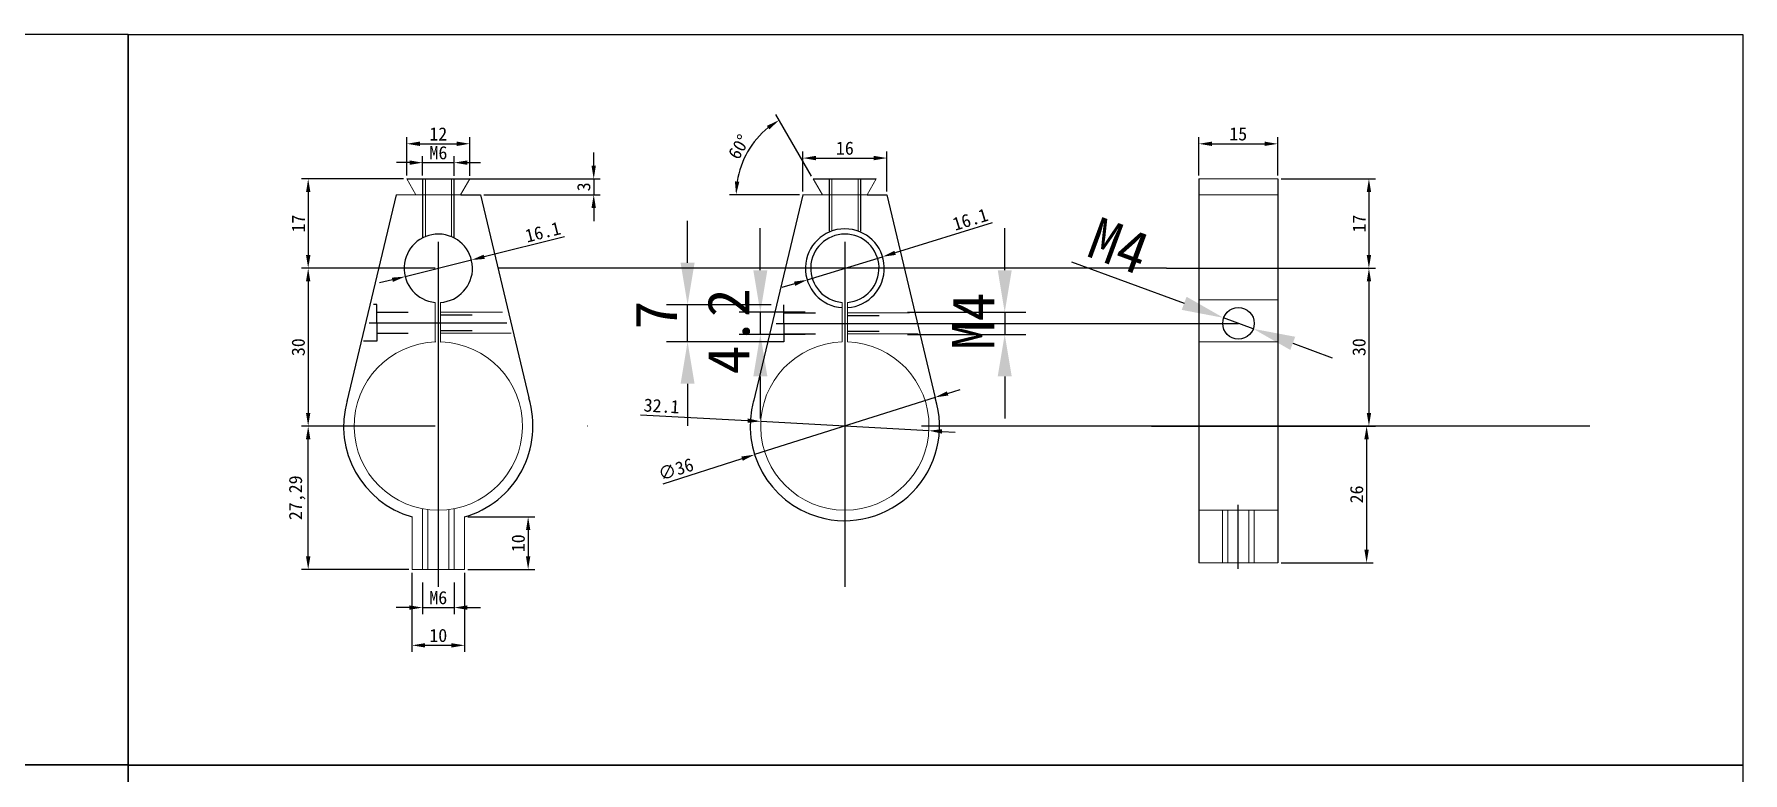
# Model space of a CAD drawing. Header units: millimetres. Extents: x 1443 to 3417, y 283 to 1662.
# Drawn here: x 2538.9 to 2863.7, y 1263.7 to 1404.1 of the extents above; entities that cross this region are included whole.
import ezdxf

# ---------------------------------------------------------------- set-up
doc = ezdxf.new("R2010")
doc.units = ezdxf.units.MM
doc.linetypes.add('ACAD_ISO03W100', pattern=[30, 12, -18])
doc.linetypes.add('DASHDOTX3', pattern=[508, 254, -127, 0, -127])
doc.layers.get('Defpoints').update_dxf_attribs({"color": 6})
doc.layers.add('中线', color=1, linetype='DASHDOTX3')
doc.layers.add('虚线', color=2, linetype='ACAD_ISO03W100')
doc.layers.add('实线', color=7, linetype='Continuous', lineweight=20)
doc.layers.add('实线2', color=5, linetype='Continuous', lineweight=20)
doc.styles.get("Standard").update_dxf_attribs({"font": 'SimSun.ttf'})
doc.dimstyles.new('ISO-25', dxfattribs={"dimtxt": 2.5, "dimasz": 2.5, "dimexe": 1.25, "dimexo": 0.625, "dimtad": 1, "dimtxsty": 'Standard', "dimcen": 2.5, "dimadec": 0, "dimazin": 0, "dimtfac": 1, "dimtmove": 0, "dimatfit": 3, "dimfxl": 1, "dimarcsym": 0})
doc.dimstyles.new('大尺寸', dxfattribs={"dimtxt": 8, "dimasz": 8, "dimexe": 4, "dimexo": 2, "dimgap": 2, "dimtad": 1, "dimdsep": 46, "dimtxsty": 'Standard', "dimcen": 8, "dimadec": 0, "dimazin": 0, "dimtfac": 1, "dimtmove": 0, "dimatfit": 3, "dimfxl": 1, "dimarcsym": 0})

# ---------------------------------------------------------------- blocks, each defined once
blk = doc.blocks.new('*D34')
at = {"layer": 'Defpoints', "color": 0}
for p in [(2621.75, 1383.29), (2609.75, 1376.61), (2621.75, 1376.59)]:
    blk.add_point(p, dxfattribs=at)
at = {"layer": '实线', "color": 0, "lineweight": -2}
for p, q in [((2609.75, 1377.24), (2609.75, 1384.54)), ((2621.75, 1377.22), (2621.75, 1384.54)), ((2612.25, 1383.29), (2619.25, 1383.29))]:
    blk.add_line(p, q, dxfattribs=at)
at = {"layer": '实线', "color": 0}
for points in [[(2612.25, 1383.71), (2612.25, 1382.87), (2609.75, 1383.29)], [(2619.25, 1383.71), (2619.25, 1382.87), (2621.75, 1383.29)]]:
    blk.add_solid(points, dxfattribs=at)
at = {"layer": '实线', "color": 0, "insert": (2615.75, 1385.16), "char_height": 2.5, "attachment_point": 5}
blk.add_mtext('12', dxfattribs=at)
blk = doc.blocks.new('*D35')
at = {"layer": 'Defpoints', "color": 0}
for p in [(2622.06, 1361.19), (2609.45, 1358.03)]:
    blk.add_point(p, dxfattribs=at)
at = {"layer": '实线', "color": 0, "lineweight": -2, "ltscale": 0.5}
for p, q in [((2639.77, 1365.62), (2624.49, 1361.79)), ((2609.45, 1358.03), (2622.06, 1361.19)), ((2607.02, 1357.43), (2604.6, 1356.82))]:
    blk.add_line(p, q, dxfattribs=at)
at = {"layer": '实线', "color": 0}
for points in [[(2624.38, 1362.2), (2624.59, 1361.39), (2622.06, 1361.19)], [(2607.12, 1357.02), (2606.92, 1357.83), (2609.45, 1358.03)]]:
    blk.add_solid(points, dxfattribs=at)
at = {"layer": '实线', "color": 0, "lineweight": -3, "insert": (2635.63, 1366.51), "char_height": 2.5, "attachment_point": 5, "rotation": 14.0447}
blk.add_mtext('16.1', dxfattribs=at)
blk = doc.blocks.new('*D36')
at = {"color": 0, "linetype": 'DASHDOTX3', "lineweight": -2}
for p, q in [((2615.13, 1359.61), (2589.77, 1359.61)), ((2591.02, 1357.11), (2591.02, 1332.11)), ((2615.13, 1329.61), (2589.77, 1329.61))]:
    blk.add_line(p, q, dxfattribs=at)
at = {"color": 0, "linetype": 'DASHDOTX3'}
for points in [[(2590.6, 1357.11), (2591.43, 1357.11), (2591.02, 1359.61)], [(2590.6, 1332.11), (2591.43, 1332.11), (2591.02, 1329.61)]]:
    blk.add_solid(points, dxfattribs=at)
at = {"layer": 'Defpoints', "color": 0, "linetype": 'DASHDOTX3'}
for p in [(2615.75, 1359.61), (2591.02, 1329.61), (2615.75, 1329.61)]:
    blk.add_point(p, dxfattribs=at)
at = {"color": 0, "linetype": 'DASHDOTX3', "insert": (2589.14, 1344.61), "char_height": 2.5, "attachment_point": 5, "rotation": 90}
blk.add_mtext('30', dxfattribs=at)
blk = doc.blocks.new('*D37')
at = {"color": 0, "linetype": 'DASHDOTX3', "lineweight": -2}
for p, q in [((2615.13, 1329.61), (2589.77, 1329.61)), ((2591.02, 1304.82), (2591.02, 1327.11)), ((2610.13, 1302.32), (2589.77, 1302.32))]:
    blk.add_line(p, q, dxfattribs=at)
at = {"color": 0, "linetype": 'DASHDOTX3'}
for points in [[(2590.6, 1327.11), (2591.43, 1327.11), (2591.02, 1329.61)], [(2590.6, 1304.82), (2591.43, 1304.82), (2591.02, 1302.32)]]:
    blk.add_solid(points, dxfattribs=at)
at = {"layer": 'Defpoints', "color": 0, "linetype": 'DASHDOTX3'}
for p in [(2591.02, 1329.61), (2615.75, 1329.61), (2610.75, 1302.32)]:
    blk.add_point(p, dxfattribs=at)
at = {"color": 0, "linetype": 'DASHDOTX3', "insert": (2588.93, 1315.97), "char_height": 2.5, "attachment_point": 5, "rotation": 90}
blk.add_mtext('27,29', dxfattribs=at)
blk = doc.blocks.new('*D38')
at = {"color": 0, "linetype": 'DASHDOTX3', "lineweight": -2}
for p, q in [((2645.3, 1379.11), (2645.3, 1381.61)), ((2610.38, 1376.61), (2646.55, 1376.61)), ((2645.3, 1376.61), (2645.3, 1373.6)), ((2624.4, 1373.6), (2646.55, 1373.6)), ((2645.3, 1371.1), (2645.3, 1368.6))]:
    blk.add_line(p, q, dxfattribs=at)
at = {"color": 0, "linetype": 'DASHDOTX3'}
for points in [[(2644.88, 1379.11), (2645.71, 1379.11), (2645.3, 1376.61)], [(2644.88, 1371.1), (2645.71, 1371.1), (2645.3, 1373.6)]]:
    blk.add_solid(points, dxfattribs=at)
at = {"layer": 'Defpoints', "color": 0, "linetype": 'DASHDOTX3'}
for p in [(2609.75, 1376.61), (2623.78, 1373.6), (2645.3, 1373.6)]:
    blk.add_point(p, dxfattribs=at)
at = {"color": 0, "linetype": 'DASHDOTX3', "insert": (2643.42, 1375.1), "char_height": 2.5, "attachment_point": 5, "rotation": 90}
blk.add_mtext('3', dxfattribs=at)
blk = doc.blocks.new('*D39')
at = {"color": 0, "linetype": 'DASHDOTX3', "lineweight": -2}
for p, q in [((2612.78, 1377.23), (2612.78, 1380.95)), ((2618.77, 1377.22), (2618.77, 1380.95)), ((2610.28, 1379.7), (2607.78, 1379.7)), ((2612.78, 1379.7), (2618.77, 1379.7)), ((2621.27, 1379.7), (2623.77, 1379.7))]:
    blk.add_line(p, q, dxfattribs=at)
at = {"color": 0, "linetype": 'DASHDOTX3'}
for points in [[(2610.28, 1380.12), (2610.28, 1379.28), (2612.78, 1379.7)], [(2621.27, 1380.12), (2621.27, 1379.28), (2618.77, 1379.7)]]:
    blk.add_solid(points, dxfattribs=at)
at = {"layer": 'Defpoints', "color": 0, "linetype": 'DASHDOTX3'}
for p in [(2618.77, 1379.7), (2612.78, 1376.6), (2618.77, 1376.59)]:
    blk.add_point(p, dxfattribs=at)
at = {"color": 0, "linetype": 'DASHDOTX3', "insert": (2615.78, 1381.57), "char_height": 2.5, "attachment_point": 5}
blk.add_mtext('M6', dxfattribs=at)
blk = doc.blocks.new('*D40')
at = {"color": 0, "linetype": 'DASHDOTX3', "lineweight": -2}
for p, q in [((2612.75, 1299.87), (2612.75, 1293.84)), ((2618.75, 1299.87), (2618.75, 1293.84)), ((2610.25, 1295.09), (2607.75, 1295.09)), ((2612.75, 1295.09), (2618.75, 1295.09)), ((2621.25, 1295.09), (2623.75, 1295.09))]:
    blk.add_line(p, q, dxfattribs=at)
at = {"color": 0, "linetype": 'DASHDOTX3'}
for points in [[(2610.25, 1295.5), (2610.25, 1294.67), (2612.75, 1295.09)], [(2621.25, 1295.5), (2621.25, 1294.67), (2618.75, 1295.09)]]:
    blk.add_solid(points, dxfattribs=at)
at = {"layer": 'Defpoints', "color": 0, "linetype": 'DASHDOTX3'}
for p in [(2612.75, 1300.5), (2618.75, 1300.5), (2618.75, 1295.09)]:
    blk.add_point(p, dxfattribs=at)
at = {"color": 0, "linetype": 'DASHDOTX3', "insert": (2615.75, 1296.96), "char_height": 2.5, "attachment_point": 5}
blk.add_mtext('M6', dxfattribs=at)
blk = doc.blocks.new('*D41')
at = {"color": 0, "linetype": 'DASHDOTX3', "lineweight": -2}
for p, q in [((2609.13, 1376.61), (2589.77, 1376.61)), ((2591.02, 1374.11), (2591.02, 1362.11)), ((2615.13, 1359.61), (2589.77, 1359.61))]:
    blk.add_line(p, q, dxfattribs=at)
at = {"color": 0, "linetype": 'DASHDOTX3'}
for points in [[(2590.61, 1374.11), (2591.44, 1374.11), (2591.02, 1376.61)], [(2590.61, 1362.11), (2591.44, 1362.11), (2591.02, 1359.61)]]:
    blk.add_solid(points, dxfattribs=at)
at = {"layer": 'Defpoints', "color": 0, "linetype": 'DASHDOTX3'}
for p in [(2609.75, 1376.61), (2591.02, 1359.61), (2615.75, 1359.61)]:
    blk.add_point(p, dxfattribs=at)
at = {"color": 0, "linetype": 'DASHDOTX3', "insert": (2589.15, 1368.11), "char_height": 2.5, "attachment_point": 5, "rotation": 90}
blk.add_mtext('17', dxfattribs=at)
blk = doc.blocks.new('*D42')
at = {"color": 0, "linetype": 'DASHDOTX3', "lineweight": -2}
for p, q in [((2775.95, 1376.61), (2793.91, 1376.61)), ((2792.66, 1374.11), (2792.66, 1362.11)), ((2775.95, 1359.61), (2793.91, 1359.61))]:
    blk.add_line(p, q, dxfattribs=at)
at = {"color": 0, "linetype": 'DASHDOTX3'}
for points in [[(2792.25, 1374.11), (2793.08, 1374.11), (2792.66, 1376.61)], [(2792.25, 1362.11), (2793.08, 1362.11), (2792.66, 1359.61)]]:
    blk.add_solid(points, dxfattribs=at)
at = {"layer": 'Defpoints', "color": 0, "linetype": 'DASHDOTX3'}
for p in [(2775.32, 1376.61), (2775.32, 1359.61), (2792.66, 1359.61)]:
    blk.add_point(p, dxfattribs=at)
at = {"color": 0, "linetype": 'DASHDOTX3', "insert": (2790.79, 1368.11), "char_height": 2.5, "attachment_point": 5, "rotation": 90}
blk.add_mtext('17', dxfattribs=at)
blk = doc.blocks.new('*D43')
at = {"color": 0, "linetype": 'DASHDOTX3', "lineweight": -2}
for p, q in [((2760.32, 1377.24), (2760.32, 1384.53)), ((2775.32, 1377.24), (2775.32, 1384.53)), ((2762.82, 1383.28), (2772.82, 1383.28))]:
    blk.add_line(p, q, dxfattribs=at)
at = {"color": 0, "linetype": 'DASHDOTX3'}
for points in [[(2762.82, 1383.7), (2762.82, 1382.87), (2760.32, 1383.28)], [(2772.82, 1383.7), (2772.82, 1382.87), (2775.32, 1383.28)]]:
    blk.add_solid(points, dxfattribs=at)
at = {"layer": 'Defpoints', "color": 0, "linetype": 'DASHDOTX3'}
for p in [(2775.32, 1383.28), (2760.32, 1376.61), (2775.32, 1376.61)]:
    blk.add_point(p, dxfattribs=at)
at = {"color": 0, "linetype": 'DASHDOTX3', "insert": (2767.82, 1385.16), "char_height": 2.5, "attachment_point": 5}
blk.add_mtext('15', dxfattribs=at)
blk = doc.blocks.new('*D44')
at = {"color": 0, "linetype": 'DASHDOTX3', "lineweight": -2}
for p, q in [((2775.95, 1359.61), (2793.92, 1359.61)), ((2792.67, 1357.11), (2792.67, 1332.11)), ((2775.95, 1329.61), (2793.92, 1329.61))]:
    blk.add_line(p, q, dxfattribs=at)
at = {"color": 0, "linetype": 'DASHDOTX3'}
for points in [[(2792.25, 1357.11), (2793.08, 1357.11), (2792.67, 1359.61)], [(2792.25, 1332.11), (2793.08, 1332.11), (2792.67, 1329.61)]]:
    blk.add_solid(points, dxfattribs=at)
at = {"layer": 'Defpoints', "color": 0, "linetype": 'DASHDOTX3'}
for p in [(2775.32, 1359.61), (2775.32, 1329.61), (2792.67, 1329.61)]:
    blk.add_point(p, dxfattribs=at)
at = {"color": 0, "linetype": 'DASHDOTX3', "insert": (2790.79, 1344.61), "char_height": 2.5, "attachment_point": 5, "rotation": 90}
blk.add_mtext('30', dxfattribs=at)
blk = doc.blocks.new('*D178')
at = {"color": 0, "lineweight": -2}
for p, q in [((2775.95, 1329.61), (2793.47, 1329.61)), ((2792.22, 1327.11), (2792.22, 1306.11)), ((2775.95, 1303.61), (2793.47, 1303.61))]:
    blk.add_line(p, q, dxfattribs=at)
at = {"color": 0}
for points in [[(2791.8, 1327.11), (2792.64, 1327.11), (2792.22, 1329.61)], [(2791.8, 1306.11), (2792.64, 1306.11), (2792.22, 1303.61)]]:
    blk.add_solid(points, dxfattribs=at)
at = {"layer": 'Defpoints', "color": 0}
for p in [(2775.32, 1329.61), (2775.32, 1303.61), (2792.22, 1303.61)]:
    blk.add_point(p, dxfattribs=at)
at = {"color": 0, "insert": (2790.34, 1316.61), "char_height": 2.5, "attachment_point": 5, "rotation": 90}
blk.add_mtext('26', dxfattribs=at)
blk = doc.blocks.new('*D312')
at = {"color": 0, "lineweight": -2}
for p, q in [((2610.75, 1301.7), (2610.75, 1286.66)), ((2620.75, 1301.7), (2620.75, 1286.66)), ((2613.25, 1287.91), (2618.25, 1287.91))]:
    blk.add_line(p, q, dxfattribs=at)
at = {"color": 0}
for points in [[(2613.25, 1288.32), (2613.25, 1287.49), (2610.75, 1287.91)], [(2618.25, 1288.32), (2618.25, 1287.49), (2620.75, 1287.91)]]:
    blk.add_solid(points, dxfattribs=at)
at = {"layer": 'Defpoints', "color": 0}
for p in [(2610.75, 1302.32), (2620.75, 1302.32), (2620.75, 1287.91)]:
    blk.add_point(p, dxfattribs=at)
at = {"color": 0, "insert": (2615.75, 1289.78), "char_height": 2.5, "attachment_point": 5}
blk.add_mtext('10', dxfattribs=at)
blk = doc.blocks.new('*D313')
at = {"color": 0, "lineweight": -2}
for p, q in [((2686.7, 1377.15), (2679.89, 1388.86)), ((2684.41, 1373.6), (2671.11, 1373.6))]:
    blk.add_line(p, q, dxfattribs=at)
blk.add_arc((2688.77, 1373.6), 16.4, 128.9208, 171.2524, dxfattribs=at)
at = {"color": 0}
for points in [[(2678.22, 1386.7), (2678.7, 1386.02), (2680.52, 1387.78)], [(2672.97, 1376.06), (2672.14, 1376.13), (2672.36, 1373.6)]]:
    blk.add_solid(points, dxfattribs=at)
at = {"layer": 'Defpoints', "color": 0}
for p in [(2676.18, 1384.12), (2687.01, 1376.61), (2685.04, 1373.6), (2688.76, 1373.6), (2688.79, 1373.6)]:
    blk.add_point(p, dxfattribs=at)
at = {"color": 0, "insert": (2672.92, 1382.71), "char_height": 2.5, "attachment_point": 5, "rotation": 60.0866}
blk.add_mtext('60°', dxfattribs=at)
blk = doc.blocks.new('*D314')
at = {"color": 0, "lineweight": -2}
for p, q in [((2685.04, 1374.22), (2685.04, 1381.82)), ((2687.54, 1380.57), (2698.54, 1380.57)), ((2701.04, 1374.22), (2701.04, 1381.82))]:
    blk.add_line(p, q, dxfattribs=at)
at = {"color": 0}
for points in [[(2687.54, 1380.99), (2687.54, 1380.15), (2685.04, 1380.57)], [(2698.54, 1380.99), (2698.54, 1380.15), (2701.04, 1380.57)]]:
    blk.add_solid(points, dxfattribs=at)
at = {"layer": 'Defpoints', "color": 0}
for p in [(2701.04, 1380.57), (2685.04, 1373.6), (2701.04, 1373.6)]:
    blk.add_point(p, dxfattribs=at)
at = {"color": 0, "insert": (2693.04, 1382.44), "char_height": 2.5, "attachment_point": 5}
blk.add_mtext('16', dxfattribs=at)
blk = doc.blocks.new('*D315')
at = {"color": 0, "lineweight": -2}
for p, q in [((2621.38, 1312.32), (2634.08, 1312.32)), ((2632.83, 1309.82), (2632.83, 1304.82)), ((2621.38, 1302.32), (2634.08, 1302.32))]:
    blk.add_line(p, q, dxfattribs=at)
at = {"color": 0}
for points in [[(2632.42, 1309.82), (2633.25, 1309.82), (2632.83, 1312.32)], [(2632.42, 1304.82), (2633.25, 1304.82), (2632.83, 1302.32)]]:
    blk.add_solid(points, dxfattribs=at)
at = {"layer": 'Defpoints', "color": 0}
for p in [(2620.75, 1312.32), (2620.75, 1302.32), (2632.83, 1302.32)]:
    blk.add_point(p, dxfattribs=at)
at = {"color": 0, "insert": (2630.96, 1307.32), "char_height": 2.5, "attachment_point": 5, "rotation": 90}
blk.add_mtext('10', dxfattribs=at)
blk = doc.blocks.new('*D316')
at = {"color": 0, "lineweight": -2}
for p, q in [((2721.06, 1368.23), (2702.59, 1362.55)), ((2685.87, 1357.41), (2700.21, 1361.81)), ((2683.48, 1356.67), (2681.09, 1355.94))]:
    blk.add_line(p, q, dxfattribs=at)
at = {"color": 0}
for points in [[(2702.47, 1362.95), (2702.72, 1362.15), (2700.21, 1361.81)], [(2683.6, 1356.27), (2683.36, 1357.07), (2685.87, 1357.41)]]:
    blk.add_solid(points, dxfattribs=at)
at = {"layer": 'Defpoints', "color": 0}
for p in [(2700.21, 1361.81), (2685.87, 1357.41)]:
    blk.add_point(p, dxfattribs=at)
at = {"color": 0, "insert": (2716.88, 1368.9), "char_height": 2.5, "attachment_point": 5, "rotation": 17.0914}
blk.add_mtext('16.1', dxfattribs=at)
blk = doc.blocks.new('*D317')
at = {"color": 0, "lineweight": -2}
for p, q in [((2654.21, 1331.77), (2674.56, 1330.64)), ((2709.01, 1328.73), (2677.06, 1330.5)), ((2711.51, 1328.59), (2714, 1328.45))]:
    blk.add_line(p, q, dxfattribs=at)
at = {"color": 0}
for points in [[(2674.54, 1330.22), (2674.59, 1331.05), (2677.06, 1330.5)], [(2711.53, 1329), (2711.48, 1328.17), (2709.01, 1328.73)]]:
    blk.add_solid(points, dxfattribs=at)
at = {"layer": 'Defpoints', "color": 0}
for p in [(2677.06, 1330.5), (2709.01, 1328.73)]:
    blk.add_point(p, dxfattribs=at)
at = {"color": 0, "insert": (2658.2, 1333.42), "char_height": 2.5, "attachment_point": 5, "rotation": 356.8242}
blk.add_mtext('32.1', dxfattribs=at)
blk = doc.blocks.new('*D318')
at = {"color": 0, "lineweight": -2}
for p, q in [((2710.19, 1335.06), (2675.88, 1324.17)), ((2712.58, 1335.81), (2714.96, 1336.57)), ((2658.47, 1318.64), (2673.5, 1323.41))]:
    blk.add_line(p, q, dxfattribs=at)
at = {"color": 0}
for points in [[(2712.45, 1336.21), (2712.7, 1335.42), (2710.19, 1335.06)], [(2673.37, 1323.81), (2673.62, 1323.01), (2675.88, 1324.17)]]:
    blk.add_solid(points, dxfattribs=at)
at = {"layer": 'Defpoints', "color": 0}
for p in [(2710.19, 1335.06), (2675.88, 1324.17)]:
    blk.add_point(p, dxfattribs=at)
at = {"color": 0, "insert": (2660.92, 1321.38), "char_height": 2.5, "attachment_point": 5, "rotation": 17.6096}
blk.add_mtext('∅36', dxfattribs=at)
blk = doc.blocks.new('*D446')
at = {"color": 0, "lineweight": -2}
for p, q in [((2736.11, 1360.85), (2757.54, 1352.95)), ((2770.68, 1348.1), (2765.05, 1350.18)), ((2778.18, 1345.34), (2785.69, 1342.57))]:
    blk.add_line(p, q, dxfattribs=at)
at = {"color": 0}
for points in [[(2757.08, 1351.7), (2758, 1354.2), (2765.05, 1350.18)], [(2778.65, 1346.59), (2777.72, 1344.08), (2770.68, 1348.1)]]:
    blk.add_solid(points, dxfattribs=at)
at = {"layer": 'Defpoints', "color": 0}
for p in [(2765.05, 1350.18), (2770.68, 1348.1)]:
    blk.add_point(p, dxfattribs=at)
at = {"color": 0, "insert": (2745.15, 1363.91), "char_height": 8, "attachment_point": 5, "rotation": 339.7542}
blk.add_mtext('M4', dxfattribs=at)
blk = doc.blocks.new('*D560')
at = {"color": 0, "lineweight": -2}
for p, q in [((2663.14, 1360.66), (2663.14, 1368.66)), ((2679.02, 1352.66), (2659.14, 1352.66)), ((2663.14, 1345.65), (2663.14, 1352.66)), ((2679.02, 1345.65), (2659.14, 1345.65)), ((2663.14, 1337.65), (2663.14, 1329.65))]:
    blk.add_line(p, q, dxfattribs=at)
at = {"color": 0}
for points in [[(2661.81, 1360.66), (2664.47, 1360.66), (2663.14, 1352.66)], [(2664.47, 1337.65), (2661.81, 1337.65), (2663.14, 1345.65)]]:
    blk.add_solid(points, dxfattribs=at)
at = {"layer": 'Defpoints', "color": 0}
for p in [(2663.14, 1352.66), (2681.02, 1352.66), (2681.02, 1345.65)]:
    blk.add_point(p, dxfattribs=at)
at = {"color": 0, "insert": (2657.14, 1350.72), "char_height": 8, "attachment_point": 5, "rotation": 90}
blk.add_mtext('7', dxfattribs=at)
blk = doc.blocks.new('*D561')
at = {"color": 0, "lineweight": -2}
for p, q in [((2676.97, 1359.25), (2676.97, 1367.25)), ((2685.49, 1351.25), (2672.97, 1351.25)), ((2676.97, 1351.25), (2676.97, 1347.05)), ((2685.49, 1347.05), (2672.97, 1347.05)), ((2676.97, 1339.05), (2676.97, 1331.05))]:
    blk.add_line(p, q, dxfattribs=at)
at = {"color": 0}
for points in [[(2675.64, 1359.25), (2678.31, 1359.25), (2676.97, 1351.25)], [(2678.31, 1339.05), (2675.64, 1339.05), (2676.97, 1347.05)]]:
    blk.add_solid(points, dxfattribs=at)
at = {"layer": 'Defpoints', "color": 0}
for p in [(2687.49, 1351.25), (2676.97, 1347.05), (2687.49, 1347.05)]:
    blk.add_point(p, dxfattribs=at)
at = {"color": 0, "insert": (2670.97, 1347.62), "char_height": 8, "attachment_point": 5, "rotation": 90}
blk.add_mtext('4.2', dxfattribs=at)
blk = doc.blocks.new('*D562')
at = {"color": 0, "lineweight": -2}
for p, q in [((2723.43, 1359.25), (2723.43, 1367.25)), ((2704.95, 1351.25), (2727.43, 1351.25)), ((2723.43, 1351.25), (2723.43, 1347.05)), ((2704.95, 1347.05), (2727.43, 1347.05)), ((2723.43, 1339.05), (2723.43, 1331.05))]:
    blk.add_line(p, q, dxfattribs=at)
at = {"color": 0}
for points in [[(2722.1, 1359.25), (2724.76, 1359.25), (2723.43, 1351.25)], [(2724.76, 1339.05), (2722.1, 1339.05), (2723.43, 1347.05)]]:
    blk.add_solid(points, dxfattribs=at)
at = {"layer": 'Defpoints', "color": 0}
for p in [(2702.95, 1351.25), (2702.95, 1347.05), (2723.43, 1347.05)]:
    blk.add_point(p, dxfattribs=at)
at = {"color": 0, "insert": (2717.43, 1349.53), "char_height": 8, "attachment_point": 5, "rotation": 90}
blk.add_mtext('M4', dxfattribs=at)

msp = doc.modelspace()

# ---------------------------------------------------------------- linework, layer by layer
at = {"color": 0, "lineweight": -3, "ltscale": 0.5}
for p, q in [((2612.77811, 1376.61255), (2612.77565, 1365.38747)), ((2618.77337, 1365.36685), (2618.77245, 1376.61255)), ((2690.05951, 1376.61357), (2690.0572, 1366.69689)), ((2696.05491, 1366.67593), (2696.05443, 1376.61357)), ((2620.02783, 1373.59737), (2623.77783, 1373.59637)), ((2697.28623, 1373.59839), (2701.03623, 1373.59738)), ((2616.17865, 1345.60413), (2616.25468, 1345.60413)), ((2692.53623, 1345.60413), (2692.55377, 1345.60413))]:
    msp.add_line(p, q, dxfattribs=at)
at = {"ltscale": 0.5}
for p, q in [((2760.32378, 1376.61033), (2760.32378, 1303.61228)), ((2775.32378, 1376.61033), (2775.32378, 1303.61228))]:
    msp.add_line(p, q, dxfattribs=at)
msp.add_line((2604.05375, 1352.75425), (2603.43482, 1352.75425))
msp.add_circle((2767.86373, 1349.14214), 3)
for centre, radius, start, end in [((2693.03623, 1359.61033), 7.5, 273.9568911, 266.3117626), ((2615.75468, 1329.61194), 18, 164.3501746, 253.8723798), ((2615.75468, 1329.61194), 18, 286.1276202, 17.2928407), ((2693.03623, 1329.61194), 18, 164.3501746, 253.8723798), ((2693.03623, 1329.61194), 18, 253.8723798, 17.2928407)]:
    msp.add_arc(centre, radius, start, end)
at = {"layer": 'Defpoints', "ltscale": 0.5}
for points in [[(2335.92657, 1404.13368), (2556.78395, 1404.13368), (2556.78395, 1265.19944), (2335.92657, 1265.19944)], [(2556.78395, 1404.06776), (2863.71752, 1404.06776), (2863.71752, 1265.13352), (2556.78395, 1265.13352)], [(2335.92657, 1265.19944), (2556.78395, 1265.19944), (2556.78395, 1137.91411), (2335.92657, 1137.91411)], [(2556.78395, 1265.13352), (2863.71752, 1265.13352), (2863.74313, 1187.22894), (2556.78395, 1187.22894)]]:
    msp.add_lwpolyline(points, close=True, dxfattribs=at)
at = {"layer": '中线', "ltscale": 0.5}
for p, q in [((2615.75468, 1364.61033), (2615.75468, 1299.03287)), ((2693.03623, 1364.61033), (2693.03623, 1299.03287)), ((2754.1675, 1359.61033), (2606.00459, 1359.61033)), ((2702.78633, 1359.61033), (2683.28613, 1359.61033)), ((2754.1675, 1359.61033), (2779.7352, 1359.61033)), ((2602.59531, 1349.25425), (2628.76199, 1349.25425)), ((2679.97043, 1349.14214), (2767.86373, 1349.14214)), ((2834.63247, 1329.61194), (2596.75468, 1329.61194)), ((2751.32378, 1329.61194), (2780.34141, 1329.61194)), ((2767.82378, 1302.47052), (2767.82378, 1314.63733))]:
    msp.add_line(p, q, dxfattribs=at)
at = {"layer": '实线', "ltscale": 0.5}
for p, q in [((2611.50441, 1373.60339), (2609.75442, 1376.61255)), ((2620.00441, 1373.60339), (2621.75441, 1376.59423)), ((2688.76281, 1373.60441), (2687.01282, 1376.61357)), ((2697.26281, 1373.60441), (2699.0128, 1376.59524)), ((2760.32378, 1376.61033), (2775.32378, 1376.61033)), ((2607.75441, 1373.60439), (2623.75441, 1373.60239)), ((2607.77783, 1373.59838), (2611.52752, 1373.5979)), ((2685.01281, 1373.60541), (2701.01281, 1373.6034)), ((2685.03623, 1373.59939), (2688.78592, 1373.59892)), ((2760.32378, 1373.61033), (2775.32378, 1373.61033)), ((2615.17865, 1353.1359), (2615.17865, 1345.60413)), ((2616.17865, 1353.12417), (2616.17865, 1345.60413)), ((2692.55377, 1353.12826), (2692.55377, 1345.60413)), ((2693.55377, 1353.13096), (2693.55377, 1345.60357)), ((2760.32378, 1353.61033), (2775.32378, 1353.61033)), ((2760.32378, 1345.61228), (2775.32378, 1345.61228)), ((2610.75468, 1302.32228), (2610.75468, 1312.32033)), ((2613.75468, 1302.32228), (2613.75468, 1313.73744)), ((2617.75468, 1302.32228), (2617.75468, 1313.73744)), ((2620.75468, 1302.32228), (2620.75468, 1312.32033)), ((2760.32378, 1313.61228), (2775.32378, 1313.61228)), ((2765.82378, 1313.61228), (2765.82378, 1303.61228)), ((2769.82378, 1313.61228), (2769.82378, 1303.61228)), ((2760.32378, 1303.61228), (2775.32378, 1303.61228)), ((2620.75468, 1302.32228), (2610.75468, 1302.32228))]:
    msp.add_line(p, q, dxfattribs=at)
at = {"layer": '实线', "color": 0, "lineweight": -3, "ltscale": 0.5}
for p, q in [((2609.75442, 1376.61255), (2621.75441, 1376.61255)), ((2687.01282, 1376.61357), (2699.0128, 1376.61357)), ((2607.75441, 1373.60439), (2598.36879, 1334.27357)), ((2623.77783, 1373.59637), (2632.94105, 1334.96254)), ((2685.03623, 1373.59939), (2675.65034, 1334.27357)), ((2701.03623, 1373.59738), (2710.22259, 1334.96254))]:
    msp.add_line(p, q, dxfattribs=at)
for centre, start, end in [((2615.75468, 1359.61033), 273.7397782, 264.9157181), ((2693.03623, 1359.61033), 274.5668494, 265.7433654)]:
    msp.add_arc(centre, 6.5, start, end, dxfattribs=at)
at = {"layer": '实线', "ltscale": 0.5}
for centre in [(2615.75468, 1329.61194), (2693.03623, 1329.61194)]:
    msp.add_arc(centre, 16, 91.7907847, 88.2092153, dxfattribs=at)
at = {"layer": '实线2', "ltscale": 0.5}
for p, q in [((2613.29868, 1365.62847), (2613.29868, 1376.61255)), ((2618.2698, 1365.60401), (2618.2698, 1376.61255)), ((2690.5805, 1366.69689), (2690.5805, 1376.61357)), ((2695.55162, 1366.67593), (2695.55162, 1376.61357)), ((2616.17865, 1351.25425), (2627.92859, 1351.25425)), ((2693.55377, 1351.14214), (2705.30372, 1351.14214)), ((2616.17865, 1347.24725), (2629.5983, 1347.24725)), ((2693.55377, 1347.13514), (2706.97343, 1347.13514)), ((2612.75468, 1302.32228), (2612.75468, 1313.89571)), ((2618.75468, 1302.32228), (2618.75468, 1313.89571)), ((2764.82378, 1303.61228), (2764.82378, 1313.61228)), ((2770.82378, 1303.61228), (2770.82378, 1313.61228))]:
    msp.add_line(p, q, dxfattribs=at)
at = {"layer": '虚线', "ltscale": 0.5}
for p, q in [((2604.05375, 1349.25425), (2604.05375, 1352.75425)), ((2604.05375, 1351.25425), (2615.17865, 1351.25425)), ((2681.42887, 1349.14214), (2681.42887, 1352.64214)), ((2604.05375, 1349.25425), (2604.05375, 1345.75425)), ((2616.17865, 1350.75425), (2628.13694, 1350.75425)), ((2681.42887, 1351.14214), (2692.55377, 1351.14214)), ((2681.42887, 1349.14214), (2681.42887, 1345.64214)), ((2693.55377, 1350.64214), (2705.51207, 1350.64214)), ((2604.05375, 1345.75425), (2601.51594, 1345.75425)), ((2604.05375, 1347.25425), (2615.17865, 1347.25425)), ((2616.17865, 1347.75425), (2629.38703, 1347.75425)), ((2681.42887, 1345.64214), (2678.76676, 1345.64214)), ((2681.42887, 1347.14214), (2692.55377, 1347.14214)), ((2693.55377, 1347.64214), (2706.76216, 1347.64214))]:
    msp.add_line(p, q, dxfattribs=at)

# ---------------------------------------------------------------- dimensions: what is measured, and where the dimension line sits
dim = msp.add_angular_dim_2l(base=(2676.17809, 1384.11739), line1=((2685.03623, 1373.59939), (2688.78592, 1373.59892)), line2=((2688.76281, 1373.60441), (2687.01282, 1376.61357)), dimstyle='ISO-25')
dim.commit()
dim.dimension.update_dxf_attribs({"geometry": '*D313', "text_midpoint": (2672.92207, 1382.71453)})
dim = msp.add_linear_dim(base=(2701.03623, 1380.56921), p1=(2685.03623, 1373.59939), p2=(2701.03623, 1373.59738), text='16', dimstyle='ISO-25')
dim.commit()
dim.dimension.update_dxf_attribs({"geometry": '*D314', "text_midpoint": (2693.03623, 1382.44421)})
at = {"linetype": 'DASHDOTX3'}
dim = msp.add_linear_dim(base=(2775.32378, 1383.28461), p1=(2760.32378, 1376.61033), p2=(2775.32378, 1376.61033), dimstyle='ISO-25', dxfattribs=at)
dim.commit()
dim.dimension.update_dxf_attribs({"geometry": '*D43', "text_midpoint": (2767.82378, 1385.15961)})
for base, p1, p2, picture, middle in [((2618.77258, 1379.69911), (2612.77784, 1376.60195), (2618.77258, 1376.5928), '*D39', (2615.77521, 1381.57411)), ((2618.75468, 1295.08827), (2612.75468, 1300.49549), (2618.75468, 1300.49549), '*D40', (2615.75468, 1296.96327))]:
    dim = msp.add_linear_dim(base=base, p1=p1, p2=p2, text='M6', dimstyle='ISO-25', dxfattribs=at)
    dim.commit()
    dim.dimension.update_dxf_attribs({"geometry": picture, "text_midpoint": middle})
dim = msp.add_linear_dim(base=(2645.2973, 1373.59637), p1=(2609.75442, 1376.61255), p2=(2623.77783, 1373.59637), angle=90, text='3', dimstyle='ISO-25', dxfattribs=at)
dim.commit()
dim.dimension.update_dxf_attribs({"geometry": '*D38', "text_midpoint": (2643.4223, 1375.10446)})
for base, p1, p2, picture, middle in [((2591.02404, 1359.61033), (2609.75442, 1376.61255), (2615.75468, 1359.61033), '*D41', (2589.14904, 1368.11144)), ((2792.66448, 1359.61033), (2775.32378, 1376.61033), (2775.32378, 1359.61033), '*D42', (2790.78948, 1368.11033)), ((2591.01809, 1329.61194), (2615.75468, 1359.61033), (2615.75468, 1329.61194), '*D36', (2589.14309, 1344.61113)), ((2792.66697, 1329.61194), (2775.32378, 1359.61033), (2775.32378, 1329.61194), '*D44', (2790.79197, 1344.61113)), ((2591.01809, 1329.61194), (2610.75468, 1302.32228), (2615.75468, 1329.61194), '*D37', (2588.93476, 1315.96711))]:
    dim = msp.add_linear_dim(base=base, p1=p1, p2=p2, angle=90, dimstyle='ISO-25', dxfattribs=at)
    dim.commit()
    dim.dimension.update_dxf_attribs({"geometry": picture, "text_midpoint": middle})
for p1, p2, text, dimstyle, picture, middle in [((2685.86745, 1357.40609), (2700.20501, 1361.81456), '16.1', 'ISO-25', '*D316', (2717.42913, 1367.11058)), ((2770.67838, 1348.104), (2765.04908, 1350.18029), 'M4', '大尺寸', '*D446', (2751.6281, 1355.13045)), ((2709.01166, 1328.72555), (2677.0608, 1330.49833), '32.1', 'ISO-25', '*D317', (2658.09857, 1331.55045))]:
    dim = msp.add_diameter_dim_2p(p1=p1, p2=p2, text=text, dimstyle=dimstyle)
    dim.commit()
    dim.dimension.update_dxf_attribs({"geometry": picture, "text_midpoint": middle, "dimtype": 163})
for base, p1, p2, text, picture, middle in [((2663.14002, 1352.66029), (2681.01882, 1345.65229), (2681.01879, 1352.66029), '7', '*D560', (2663.14002, 1350.72435)), ((2723.43131, 1347.05303), (2702.94763, 1351.24834), (2702.94767, 1347.05303), 'M4', '*D562', (2723.43131, 1349.52619))]:
    dim = msp.add_linear_dim(base=base, p1=p1, p2=p2, angle=90, text=text, dimstyle='大尺寸')
    dim.commit()
    dim.dimension.update_dxf_attribs({"geometry": picture, "text_midpoint": middle, "dimtype": 160})
dim = msp.add_linear_dim(base=(2676.97491, 1347.05302), p1=(2687.4912, 1351.24834), p2=(2687.49125, 1347.05302), angle=90, dimstyle='大尺寸')
dim.commit()
dim.dimension.update_dxf_attribs({"geometry": '*D561', "text_midpoint": (2676.97491, 1347.62103), "dimtype": 160})
dim = msp.add_diameter_dim_2p(p1=(2710.19275, 1335.05748), p2=(2675.87971, 1324.16641), dimstyle='ISO-25')
dim.commit()
dim.dimension.update_dxf_attribs({"geometry": '*D318', "text_midpoint": (2661.48375, 1319.59708), "dimtype": 163})
for base, p1, p2, picture, middle in [((2792.21907, 1303.61228), (2775.32378, 1329.61194), (2775.32378, 1303.61228), '*D178', (2790.34407, 1316.61211)), ((2632.83183, 1302.32228), (2620.75468, 1312.32033), (2620.75468, 1302.32228), '*D315', (2630.95683, 1307.32131))]:
    dim = msp.add_linear_dim(base=base, p1=p1, p2=p2, angle=90, dimstyle='ISO-25')
    dim.commit()
    dim.dimension.update_dxf_attribs({"geometry": picture, "text_midpoint": middle})
dim = msp.add_linear_dim(base=(2620.75468, 1287.90754), p1=(2610.75468, 1302.32228), p2=(2620.75468, 1302.32228), dimstyle='ISO-25')
dim.commit()
dim.dimension.update_dxf_attribs({"geometry": '*D312', "text_midpoint": (2615.75468, 1289.78254)})
at = {"layer": '实线', "ltscale": 0.5}
dim = msp.add_linear_dim(base=(2621.75441, 1383.2898), p1=(2609.75442, 1376.61255), p2=(2621.75441, 1376.59423), dimstyle='ISO-25', dxfattribs=at)
dim.commit()
dim.dimension.update_dxf_attribs({"geometry": '*D34', "text_midpoint": (2615.75441, 1385.1648)})
at = {"layer": '实线', "color": 0, "lineweight": -3, "ltscale": 0.5}
dim = msp.add_diameter_dim_2p(p1=(2609.44899, 1358.03291), p2=(2622.06038, 1361.18774), text='16.1', dimstyle='ISO-25', dxfattribs=at)
dim.commit()
dim.dimension.update_dxf_attribs({"geometry": '*D35', "text_midpoint": (2636.08378, 1364.6958), "dimtype": 163})

doc.saveas('drawing.dxf')
